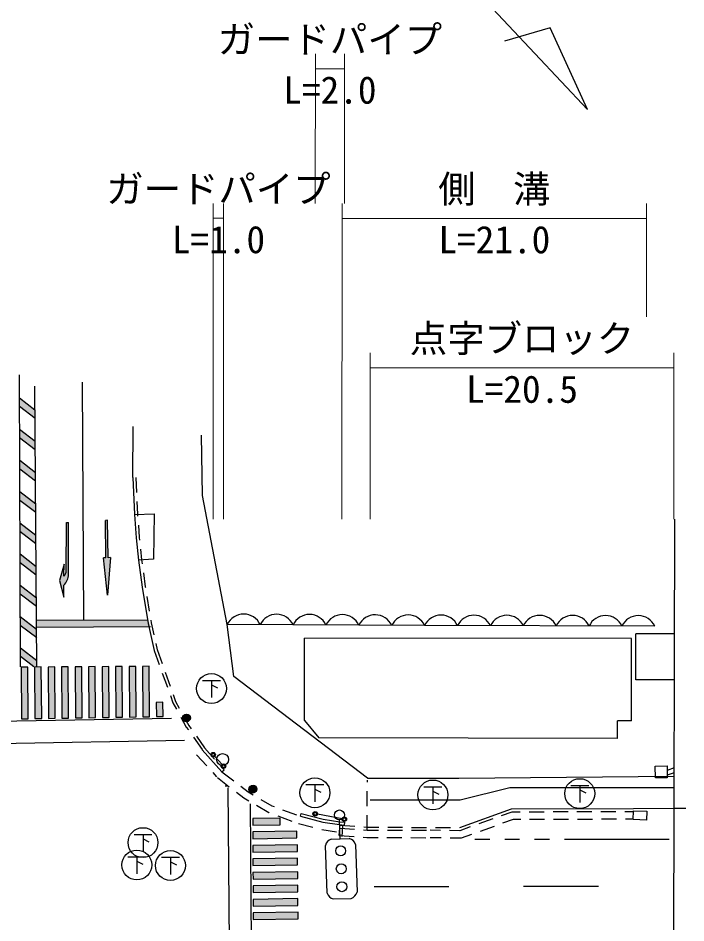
# Model space of a CAD drawing. Units: millimetres at full size, sheet at 1:1000; details may follow other scales. Extents: x 40000 to 680000, y 20000 to 380000.
# Drawn here: x 527138 to 571780, y 288506 to 349014 of the extents above; entities that cross this region are included whole.
import ezdxf
from ezdxf.enums import TextEntityAlignment as Align

# ---------------------------------------------------------------- set-up
doc = ezdxf.new("R2010")
doc.units = ezdxf.units.MM
doc.header["$LTSCALE"] = 1000
for name, color, linetype, lineweight in [('M-BGD', 7, 'Continuous', 25), ('M-BGD-EXST', 7, 'Continuous', 25), ('M-BMK-OTRS', 5, 'Continuous', 25), ('M-BMK-SRVR', 3, 'Continuous', 25), ('M-STR-HTXT', 7, 'Continuous', 13), ('M-STR-STRC', 7, 'Continuous', 25)]:
    doc.layers.add(name, color=color, linetype=linetype, lineweight=lineweight)
doc.styles.add('ＭＳ ゴシック', font='')
doc.styles.get('ＭＳ ゴシック').set_extended_font_data('MS Gothic')

msp = doc.modelspace()

# ---------------------------------------------------------------- hatches: boundary and pattern name
at = {"layer": 'M-STR-STRC'}
for points in [[(527233, 323603), (527235, 323033), (528270, 322234), (528265, 322806)], [(527240, 321513), (527242, 320943), (528286, 320138), (528281, 320709)], [(527247, 319424), (527249, 318854), (528302, 318041), (528297, 318613)], [(527254, 317334), (527256, 316764), (528318, 315945), (528313, 316517)], [(527261, 315245), (527263, 314675), (528334, 313848), (528329, 314420)], [(530506, 311807), (530514, 315292), (530364, 315293), (530356, 312050, -0.20151), (530206, 311693), (530207, 312493), (529905, 311394), (530202, 310293), (530204, 311093, 0.20151)], [(533306, 312932), (533156, 312930), (533120, 315430), (532970, 315427), (533006, 312928), (532856, 312925), (533117, 310429)], [(528345, 312324), (527268, 313155), (527270, 312585), (528350, 311752)], [(527275, 311066), (527276, 310496), (528366, 309655), (528361, 310227)], [(528377, 308131), (527282, 308976), (527283, 308406), (528382, 307559)], [(535838, 308777), (528373, 308741), (528376, 308291), (535982, 308328)], [(528182, 305629), (528397, 305627), (528393, 306034), (527289, 306887), (527290, 306317)], [(527812, 302163), (527787, 305615), (527337, 305608), (527362, 302156)], [(528714, 302178), (528689, 305621), (528239, 305613), (528264, 302171)], [(529615, 302193), (529591, 305626), (529141, 305619), (529166, 302185)], [(530517, 302208), (530493, 305632), (530043, 305624), (530067, 302200)], [(531419, 302223), (531395, 305637), (530945, 305630), (530969, 302215)], [(532321, 302237), (532297, 305643), (531847, 305635), (531871, 302230)], [(533223, 302252), (533199, 305648), (532749, 305641), (532773, 302245)], [(534125, 302267), (534101, 305654), (533651, 305646), (533675, 302260)], [(535027, 302282), (535003, 305659), (534553, 305652), (534577, 302274)], [(535929, 302297), (535905, 305665), (535455, 305657), (535479, 302289)], [(536831, 302311), (536824, 303259), (536374, 303252), (536381, 302304)], [(544649, 295071), (544647, 295521), (542819, 295491), (542822, 295041)], [(545765, 294188), (545762, 294638), (542824, 294589), (542827, 294139)], [(545818, 293286), (545815, 293736), (542830, 293687), (542833, 293237)], [(545825, 292384), (545822, 292834), (542835, 292785), (542838, 292335)], [(545832, 291482), (545829, 291932), (542841, 291883), (542843, 291433)], [(545838, 290580), (545836, 291030), (542846, 290981), (542849, 290531)], [(545845, 289678), (545843, 290128), (542852, 290079), (542854, 289629)], [(545852, 288776), (545850, 289226), (542857, 289177), (542860, 288727)]]:
    msp.add_hatch(color=256, dxfattribs=at).paths.add_polyline_path(points)

# ---------------------------------------------------------------- linework, layer by layer
at = {"layer": 'M-BGD'}
for p, q in [((534819, 318286), (534824, 321696)), ((539464, 317088), (539409, 321124)), ((535019, 318294), (535060, 317295)), ((535084, 316696), (535120, 315835)), ((535120, 315835), (535130, 315697)), ((535176, 315099), (535239, 314273)), ((535239, 314273), (535257, 314102)), ((535319, 313505), (535393, 312785)), ((535393, 312785), (535431, 312512)), ((535512, 311917), (535640, 310983)), ((535640, 310983), (535649, 310927)), ((535746, 310334), (535908, 309348)), ((536005, 308755), (536036, 308565)), ((536036, 308565), (536212, 307778)), ((546282, 302041), (546290, 307556)), ((568150, 307524), (546290, 307556)), ((568142, 302010), (568150, 307524)), ((568434, 304765), (568442, 307837)), ((571028, 307830), (568442, 307837)), ((536343, 307192), (536439, 306766)), ((536432, 306789), (536767, 305847)), ((536244, 306722), (536579, 305780)), ((536780, 305214), (537115, 304272)), ((536968, 305281), (537303, 304339)), ((571020, 304758), (568434, 304765)), ((537504, 303774), (537671, 303304)), ((537316, 303707), (537488, 303221)), ((537488, 303221), (537723, 302797)), ((537671, 303304), (537914, 302865)), ((538014, 302272), (538383, 301607)), ((538205, 302340), (538552, 301713)), ((546282, 302041), (547232, 300875)), ((567203, 300846), (567205, 302011)), ((568142, 302010), (567205, 302011)), ((538383, 301607), (538520, 301411)), ((538552, 301713), (538714, 301481)), ((538863, 300919), (539436, 300100)), ((539058, 300990), (539604, 300209)), ((567203, 300846), (547232, 300875)), ((539604, 300209), (540273, 299466)), ((539075, 299750), (539744, 299007)), ((539447, 300085), (540768, 298618)), ((540674, 299021), (540917, 298751)), ((540146, 298561), (540397, 298283)), ((540768, 298618), (540917, 298751)), ((540768, 298618), (541562, 298009)), ((571004, 298866), (570529, 298698)), ((571003, 298547), (570533, 298381)), ((540464, 298221), (541257, 297612)), ((550485, 298181), (556595, 298187)), ((550485, 297916), (550485, 298061)), ((541734, 297247), (542231, 296866)), ((542038, 297644), (542512, 297281)), ((542512, 297281), (542858, 297075)), ((550479, 296316), (550483, 297316)), ((542231, 296866), (542552, 296675)), ((543374, 296769), (544106, 296335)), ((556692, 296716), (550666, 296719)), ((543068, 296369), (543891, 295881)), ((544106, 296335), (544246, 296284)), ((544810, 296077), (545749, 295734)), ((560135, 295916), (559437, 295666)), ((560700, 295918), (560135, 295916)), ((562300, 295922), (561300, 295919)), ((563900, 295927), (562900, 295924)), ((565500, 295931), (564500, 295928)), ((567100, 295936), (566100, 295933)), ((568265, 295939), (567700, 295937)), ((571780, 296158), (570997, 296154)), ((543891, 295881), (543932, 295866)), ((544495, 295660), (545434, 295316)), ((546009, 295638), (546058, 295832)), ((550474, 294716), (550477, 295716)), ((558873, 295463), (557932, 295125)), ((560223, 295416), (559524, 295166)), ((560736, 295418), (560223, 295416)), ((562336, 295422), (561336, 295420)), ((563936, 295427), (562936, 295424)), ((565536, 295431), (564536, 295428)), ((567136, 295436), (566136, 295433)), ((568250, 295439), (567736, 295437)), ((545884, 295154), (546852, 294905)), ((547434, 294758), (548421, 294602)), ((548602, 294342), (548636, 294841)), ((548616, 295077), (548957, 295035)), ((548636, 294841), (549634, 294773)), ((548641, 295276), (548981, 295233)), ((548650, 295041), (549648, 294973)), ((548957, 295035), (548981, 295233)), ((550233, 294732), (550474, 294716)), ((550246, 294932), (550481, 294916)), ((550474, 294716), (551232, 294714)), ((550481, 294916), (551246, 294910)), ((551832, 294713), (552832, 294710)), ((551846, 294906), (552846, 294899)), ((553432, 294709), (554432, 294706)), ((553446, 294894), (554446, 294887)), ((555382, 294694), (554694, 294705)), ((555046, 294883), (556046, 294876)), ((556669, 294671), (555981, 294683)), ((557367, 294922), (556669, 294671)), ((558960, 294963), (558019, 294625)), ((548602, 294342), (549600, 294274)), ((550199, 294234), (550456, 294216)), ((550456, 294216), (551198, 294214)), ((551798, 294213), (552798, 294210)), ((553398, 294209), (554398, 294206)), ((555424, 294193), (554692, 294205)), ((556756, 294171), (556024, 294183)), ((557454, 294422), (556756, 294171))]:
    msp.add_line(p, q, dxfattribs=at)
for points in [[(534819, 318286), (534920, 315823), (535040, 314255), (535194, 312761), (535442, 310953), (535839, 308527), (536244, 306722)], [(534920, 315823), (536229, 315856), (536196, 312834), (535194, 312761)], [(569703, 308352), (554314, 308392), (541122, 308464)], [(571001, 297543), (560018, 297528), (556692, 296716)], [(546009, 295638), (547500, 295254), (548616, 295077)], [(546058, 295832), (547540, 295450), (548647, 295275)]]:
    msp.add_lwpolyline(points, dxfattribs=at)
for points in [[(569745, 298200), (569735, 298991), (570525, 299001), (570536, 298211)], [(569167, 295968), (569149, 295388), (568249, 295415), (568267, 295995)]]:
    msp.add_lwpolyline(points, close=True, dxfattribs=at)
for centre, start, end in [((542218, 307945), 24.71697, 154.65828), ((544417, 307933), 24.71697, 154.65828), ((546616, 307921), 24.71697, 154.65828), ((548814, 307909), 24.71697, 154.65828), ((551013, 307897), 24.71697, 154.65828), ((553212, 307885), 24.71697, 154.65828), ((555412, 307876), 24.86793, 154.83057), ((557610, 307870), 24.86793, 154.83057), ((559809, 307865), 24.86793, 154.83057), ((562007, 307859), 24.86793, 154.83057), ((564205, 307853), 24.86793, 154.83057), ((566404, 307847), 24.86793, 154.83057), ((568602, 307841), 24.86793, 154.83057)]:
    msp.add_arc(centre, 1213, start, end, dxfattribs=at)
at = {"layer": 'M-BGD-EXST'}
for p, q in [((539465, 304728), (540665, 304728)), ((540065, 304728), (540065, 303578)), ((540065, 304428), (540465, 304228)), ((546380, 297758), (547580, 297758)), ((546980, 297758), (546980, 296608)), ((564083, 297701), (565283, 297701)), ((564683, 297701), (564683, 296551)), ((546980, 297458), (547380, 297258)), ((554269, 297611), (555469, 297611)), ((554869, 297611), (554869, 296461)), ((554869, 297311), (555269, 297111)), ((564683, 297401), (565083, 297201)), ((534888, 294425), (536088, 294425)), ((535488, 294425), (535488, 293275)), ((535488, 294125), (535888, 293925)), ((534475, 292929), (535675, 292929)), ((535075, 292929), (535075, 291779)), ((536721, 292894), (537921, 292894)), ((537321, 292894), (537321, 291744)), ((535075, 292629), (535475, 292429)), ((537321, 292594), (537721, 292394))]:
    msp.add_line(p, q, dxfattribs=at)
for centre in [(540065, 304178), (546980, 297208), (554869, 297061), (564683, 297151), (535488, 293875), (535075, 292379), (537321, 292344)]:
    msp.add_circle(centre, 1000, dxfattribs=at)
at = {"layer": 'M-BMK-OTRS'}
msp.add_line((570890, 255508), (571048, 315507), dxfattribs=at)
at = {"layer": 'M-BMK-SRVR'}
for p, q in [((541246, 368427), (565204, 342912)), ((562703, 348371), (559655, 347466)), ((565204, 342912), (562703, 348371))]:
    msp.add_line(p, q, dxfattribs=at)
at = {"layer": 'M-STR-HTXT'}
for p, q in [((547008, 336621), (547010, 346621)), ((548952, 336621), (548954, 346621)), ((547010, 345624), (548954, 345624)), ((540180, 315512), (540183, 336622)), ((540877, 315512), (540880, 336622)), ((548788, 315511), (548791, 336621)), ((569155, 329046), (569156, 336618)), ((540183, 335626), (540880, 335625)), ((548791, 335621), (569156, 335618)), ((550669, 315511), (550670, 326621)), ((570974, 315507), (570976, 326618)), ((550670, 325621), (570975, 325618))]:
    msp.add_line(p, q, dxfattribs=at)
at = {"layer": 'M-STR-STRC'}
for p, q in [((527293, 305637), (527228, 325167)), ((528397, 305627), (528253, 324393)), ((531424, 324664), (531501, 308756)), ((528265, 322806), (527233, 323603)), ((528270, 322234), (527235, 323033)), ((528281, 320709), (527240, 321513)), ((528286, 320138), (527242, 320943)), ((528297, 318613), (527247, 319424)), ((528302, 318041), (527249, 318854)), ((528313, 316517), (527254, 317334)), ((528318, 315945), (527256, 316764)), ((528329, 314420), (527261, 315245)), ((530356, 312050), (530364, 315293)), ((530364, 315293), (530514, 315292)), ((530506, 311807), (530514, 315292)), ((533120, 315430), (532970, 315427)), ((533006, 312928), (532970, 315427)), ((533156, 312930), (533120, 315430)), ((528334, 313848), (527263, 314675)), ((528345, 312324), (527268, 313155)), ((533006, 312928), (532856, 312925)), ((533117, 310429), (532856, 312925)), ((533306, 312932), (533117, 310429)), ((533306, 312932), (533156, 312930)), ((528350, 311752), (527270, 312585)), ((530207, 312493), (529905, 311394)), ((530206, 311693), (530207, 312493)), ((528361, 310227), (527275, 311066)), ((529905, 311394), (530202, 310293)), ((530202, 310293), (530204, 311093)), ((528366, 309655), (527276, 310496)), ((528377, 308131), (527282, 308976)), ((528373, 308741), (535838, 308777)), ((528382, 307559), (527283, 308406)), ((528376, 308291), (535982, 308328)), ((528393, 306034), (527289, 306887)), ((528182, 305629), (527290, 306317)), ((520003, 301890), (537384, 302208)), ((518956, 300381), (538258, 300720)), ((540773, 299101), (540279, 299643)), ((556595, 298187), (571003, 298312)), ((541127, 297644), (540977, 297643)), ((541169, 297548), (541334, 274432)), ((542821, 275248), (542669, 296474)), ((548799, 295470), (547149, 295773)), ((548675, 294126), (548632, 295392)), ((548820, 294981), (548782, 294282)), ((548075, 294106), (549275, 294146)), ((557667, 294115), (558667, 294113)), ((559667, 294111), (560667, 294109)), ((561667, 294107), (562667, 294105)), ((563674, 294114), (570671, 294115)), ((547797, 290494), (547689, 293693)), ((549688, 293760), (549796, 290562)), ((550935, 290948), (555935, 290952)), ((560935, 290956), (565935, 290960)), ((548210, 290108), (549409, 290149))]:
    msp.add_line(p, q, dxfattribs=at)
for points in [[(550485, 298181), (541567, 304981), (541122, 308464), (539464, 317088)], [(570997, 296154), (568286, 296139), (560100, 296116), (556635, 294871)]]:
    msp.add_lwpolyline(points, dxfattribs=at)
for points in [[(527337, 305608), (527362, 302156), (527812, 302163), (527787, 305615)], [(528239, 305613), (528264, 302171), (528714, 302178), (528689, 305621)], [(529141, 305619), (529166, 302185), (529615, 302193), (529591, 305626)], [(530043, 305624), (530067, 302200), (530517, 302208), (530493, 305632)], [(530945, 305630), (530969, 302215), (531419, 302223), (531395, 305637)], [(531847, 305635), (531871, 302230), (532321, 302237), (532297, 305643)], [(532749, 305641), (532773, 302245), (533223, 302252), (533199, 305648)], [(533651, 305646), (533675, 302260), (534125, 302267), (534101, 305654)], [(534553, 305652), (534577, 302274), (535027, 302282), (535003, 305659)], [(535455, 305657), (535479, 302289), (535929, 302297), (535905, 305665)], [(536381, 302304), (536831, 302311), (536824, 303259), (536374, 303252)], [(544649, 295071), (544647, 295521), (542819, 295491), (542822, 295041)], [(545762, 294638), (542824, 294589), (542827, 294139), (545765, 294188)], [(545815, 293736), (542830, 293687), (542833, 293237), (545818, 293286)], [(545822, 292834), (542835, 292785), (542838, 292335), (545825, 292384)], [(545829, 291932), (542841, 291883), (542843, 291433), (545832, 291482)], [(545836, 291030), (542846, 290981), (542849, 290531), (545838, 290580)], [(545843, 290128), (542852, 290079), (542854, 289629), (545845, 289678)], [(545850, 289226), (542857, 289177), (542860, 288727), (545852, 288776)]]:
    msp.add_lwpolyline(points, close=True, dxfattribs=at)
for centre, radius in [((538373, 302207), 250), ((538405, 302215), 250), ((538373, 302207), 204), ((538405, 302215), 204), ((538373, 302207), 159), ((538405, 302215), 159), ((538373, 302207), 114), ((538405, 302215), 114), ((538373, 302207), 68.2), ((538405, 302215), 68.2), ((538373, 302207), 22.7), ((538405, 302215), 22.7), ((540178, 299753), 150), ((540178, 299753), 120), ((540178, 299753), 100), ((540811, 299433), 400), ((540875, 298991), 150), ((540875, 298991), 120), ((540875, 298991), 100), ((542848, 297469), 250), ((542809, 297437), 250), ((542809, 297437), 204), ((542848, 297469), 204), ((542809, 297437), 159), ((542848, 297469), 159), ((542809, 297437), 114), ((542848, 297469), 114), ((542809, 297437), 68.2), ((542848, 297469), 68.2), ((542809, 297437), 22.7), ((542848, 297469), 22.7), ((547002, 295800), 150), ((547002, 295800), 120), ((547002, 295800), 100), ((548621, 295725), 333), ((548946, 295443), 150), ((548946, 295443), 120), ((548946, 295443), 100), ((548702, 293327), 333), ((548742, 292127), 333), ((548783, 290928), 333)]:
    msp.add_circle(centre, radius, dxfattribs=at)
for centre, radius, start, end in [((529506, 311809), 1000, 314.29684, 359.86984), ((529856, 312051), 500, 314.29684, 359.86984), ((548248, 293557), 575, 107.46183, 166.39881), ((549156, 293605), 554, 16.24385, 77.61679), ((548412, 290738), 662, 201.6343, 252.22634), ((549218, 290715), 598, 288.70939, 345.15125)]:
    msp.add_arc(centre, radius, start, end, dxfattribs=at)

# ---------------------------------------------------------------- texts
at = {"layer": 'M-STR-HTXT', "style": 'ＭＳ ゴシック'}
for s, p in [('ガードパイプ', (547982, 346124)), ('ガードパイプ', (540532, 336125)), ('側\u3000溝', (558973, 336120)), ('点字ブロック', (560823, 326119))]:
    msp.add_text(s, height=1833, dxfattribs=at).set_placement(p, align=Align.BOTTOM_CENTER)
for s, p in [('L=2.0', (547982, 345124)), ('L=1.0', (540532, 335125)), ('L=21.0', (558973, 335120)), ('L=20.5', (560823, 325119))]:
    msp.add_text(s, height=1833, dxfattribs=at).set_placement(p, align=Align.TOP_CENTER)

doc.saveas('drawing.dxf')
